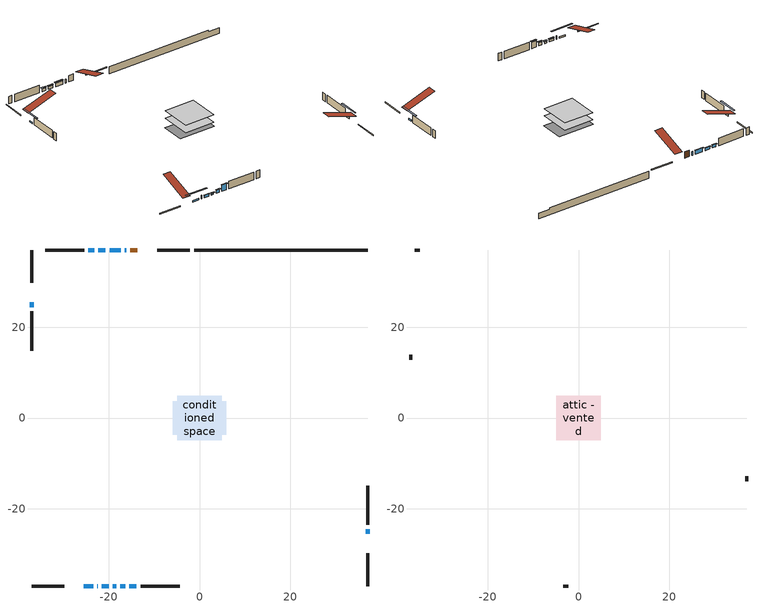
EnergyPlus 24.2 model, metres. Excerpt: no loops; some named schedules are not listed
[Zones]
conditioned space
 floor outside (Floor1 construction): -0.81,-0.81 -0.81,0.81 0.81,0.81 0.81,-0.81 z0.37
 floor adiabatic (AdiabaticFloorConstruction): -4.9,-4.9 -4.9,4.9 4.9,4.9 4.9,-4.9 z0.37
 floor foundation (Slab1 construction): -5.84,-3.71 -5.84,3.71 5.84,3.71 5.84,-3.71 z-1.92
 wall outside (RimJoist1 construction): -2.13,37 -9.29,37 / -37,-37 -29.84,-37 / -37,37 -37,29.84 / 37,-37 37,-29.84 z0.37:0.67
 wall outside (AdiabaticWallConstruction 1): -13.66,37 -15.22,37 z0.37:2.4
 wall outside (AdiabaticWallConstruction): -16.15,37 -16.45,37 / -22.51,-37 -22.44,-37 z0.37:1.59; 37,-25.47 37,-24.45 / -25.47,-37 -23.44,-37 / -37,25.47 -37,24.4 z0.37:0.83; -17.38,37 -19.82,37 z0.37:1.54; -20.74,37 -22.27,37 z0.37:1.18; -23.2,37 -24.47,37 z0.37:1.23; -21.51,-37 -20.04,-37 z0.37:1.13; -19.11,-37 -18.35,-37 z0.37:0.98; -17.42,-37 -16.35,-37 z0.37:1.39; -15.42,-37 -13.9,-37 z0.37:2.4
 wall outside (Wall1 construction): -25.4,37 -34.03,37 / -12.97,-37 -4.34,-37 / -37,23.47 -37,14.84 / 37,-23.52 37,-14.89 z0.37:2.81
 wall foundation (FoundationWall1 construction): -1.2,37,-1.92 -1.2,37,0.37 33.18,37,0.37 33.18,37,-0.12 37,37,-0.12 37,37,-1.92
 window (WindowConstruction 7): -16.15,37 -16.45,37 z0.37:1.59
 window (WindowConstruction 9): 37,-25.47 37,-24.45 z0.37:0.83
 window (WindowConstruction 10): -25.47,-37 -23.44,-37 z0.37:0.83
 window (WindowConstruction 11): -37,25.47 -37,24.4 z0.37:0.83
 window (WindowConstruction 8): -22.51,-37 -22.44,-37 z0.37:1.59
 window (WindowConstruction): -17.38,37 -19.82,37 z0.37:1.54
 window (WindowConstruction 1): -20.75,37 -22.27,37 z0.37:1.18
 window (WindowConstruction 2): -23.2,37 -24.47,37 z0.37:1.23
 window (WindowConstruction 3): -21.51,-37 -20.04,-37 z0.37:1.13
 window (WindowConstruction 4): -19.11,-37 -18.35,-37 z0.37:0.98
 window (WindowConstruction 5): -17.42,-37 -16.35,-37 z0.37:1.38
 window (WindowConstruction 6): -15.42,-37 -13.9,-37 z0.37:2.4
 door (Door): -13.66,37 -15.22,37 z0.37:2.4
 ceiling adiabatic (AdiabaticFloorConstruction): 4.9,-4.9 4.9,4.9 -4.9,4.9 -4.9,-4.9 z0.37
attic - vented
 floor to conditioned space (Floor2 construction Reversed): -4.9,-4.9 -4.9,4.9 4.9,4.9 4.9,-4.9 z2.81
 wall outside (Wall2 construction): -34.96,37 -36.08,37 / -3.41,-37 -2.29,-37 / -37,13.91 -37,12.8 / 37,-13.96 37,-12.85 z0.37:2.81
 roof outside (Roof1 construction): -12.73,37,2.81 -12.73,27.46,5.99 -10.22,27.46,5.99 -10.22,37,2.81; -26.4,-37,2.81 -26.4,-27.46,5.99 -28.91,-27.46,5.99 -28.91,-37,2.81; -37,26.4,2.81 -27.46,26.4,5.99 -27.46,28.91,5.99 -37,28.91,2.81; 37,-26.4,2.81 27.46,-26.4,5.99 27.46,-28.91,5.99 37,-28.91,2.81
shading: 37,-21.81 37,-28.11 37.42,-28.11 37.42,-21.81 z3.47; -20.8,-37 -28.11,-37 -28.11,-37.42 -20.8,-37.42 z3.47; -37,21.76 -37,28.11 -37.42,28.11 -37.42,21.76 z3.47; -20.02,37 -17.18,37 -17.18,37.42 -20.02,37.42 z1.74; -22.47,37 -20.54,37 -20.54,37.42 -22.47,37.42 z1.38; -24.67,37 -23,37 -23,37.42 -24.67,37.42 z1.43; -19.84,-37 -21.71,-37 -21.71,-37.42 -19.84,-37.42 z1.33; -18.15,-37 -19.31,-37 -19.31,-37.42 -18.15,-37.42 z1.18; -16.15,-37 -17.62,-37 -17.62,-37.42 -16.15,-37.42 z1.59; -13.7,-37 -15.62,-37 -15.62,-37.42 -13.7,-37.42 z2.6
[Building]
Building 1: Terrain=Suburbs
[Site:Location]
Edmonton Intl AP_AB: Latitude {deg}=53.31; Longitude {deg}=-113.58; Time Zone {hr}=-7; Elevation {m}=723; Keep Site Location Information=Yes
[Site:GroundTemperature:Shallow]
-1.56185, -3.61833, -3.78302, -2.80711, 1.11059, 5.01004, 8.39065, 10.5322, 10.7141, 8.97234, 5.67794, 1.89811
[Site:WaterMainsTemperature]
Calculation Method=Schedule; Temperature Schedule=mains temperature schedule
[Material] Roughness=Rough; Thermal Absorptance=0.9
Name | Thickness {m} | Conductivity {W/m-K} | Density {kg/m3} | Specific Heat {J/kg-K} | Solar Absorptance | Visible Absorptance
asphalt or fiberglass shingles | 0.00635 | 0.162714 | 1121.4 | 1465.45 | 0.4 | 0.4
ceiling loosefill ins | 0.0846667 | 0.0480833 | 16.02 | 1046.75 | 0.7 | 0.7
ceiling stud and cavity | 0.1397 | 0.10883 | 65.682 | 1177.47 | 0.7 | 0.7
concrete 4.0 in. | 0.1016 | 1.803125 | 2242.8 | 837.4 | 0.7 | 0.7
concrete 8.0 in. | 0.2032 | 1.803125 | 2242.8 | 837.4 | 0.7 | 0.7
door material | 0.04445 | 0.053851 | 512.64 | 1214.23 | 0.7 | 0.7
exterior vertical ins | 0.0492593 | 0.029427 | 32.04 | 1214.23 | 0.7 | 0.7
floor covering | 0.0127 | 0.0433444 | 54.468 | 1339.84 | 0.6 | 0.6
floor rigid ins | 0.051816 | 0.029427 | 32.04 | 1214.23 | 0.7 | 0.7
floor rigid ins 1; wall rigid ins | 0.512978 | 0.029427 | 32.04 | 1214.23 | 0.7 | 0.7
floor stud and cavity | 0.1397 | 0.100149 | 92.3553 | 1139.71 | 0.7 | 0.7
floor stud and cavity 1 | 0.1397 | 1.75129 | 37.0049 | 1207.88 | 0.7 | 0.7
furniture material conditioned space 1 | 0.1524 | 0.115458 | 640.8 | 1214.23 | 0.6 | 0.6
gypsum board | 0.0127 | 0.160291 | 801 | 837.4 | 0.6 | 0.6
gypsum board 1 | 0.0127 | 0.160291 | 801 | 837.4 | 0.7 | 0.7
osb sheathing 0.5 in. | 0.0127 | 0.115458 | 512.64 | 1214.23 | 0.7 | 0.7
osb sheathing 0.75 in. | 0.01905 | 0.115458 | 512.64 | 1214.23 | 0.7 | 0.7
osb sheathing 2.0 in. | 0.0508 | 0.115458 | 512.64 | 1214.23 | 0.7 | 0.7
rim joist stud and cavity | 0.0508 | 0.0314757 | 125.044 | 1163.47 | 0.6 | 0.6
wall stud and cavity | 0.1397 | 0.100302 | 139.0536 | 1170.24 | 0.7 | 0.7
wall stud and cavity 1 | 0.0889 | 6.1454 | 50.32683 | 1063.81 | 0.6 | 0.6
wall stud and cavity 2 | 0.0889 | 0.380278 | 52.3479 | 1209.89 | 0.7 | 0.7
wall stud and cavity 3 | 0.0889 | 0.391764 | 83.0341 | 1211.67 | 0.7 | 0.7
wood siding | 0.0254 | 0.102417 | 544.68 | 1172.36 | 0.4 | 0.4
wood siding 1 | 0.00254 | 0.102417 | 544.68 | 1172.36 | 0.4 | 0.4
wood siding 2; wood siding 3; wood siding 4 | 0.0254 | 0.102417 | 544.68 | 1172.36 | 0.7 | 0.7
[WindowMaterial:SimpleGlazingSystem]
Name | U-Factor {W/m2-K} | Solar Heat Gain Coefficient
WindowMaterial | 1.964588 | 0.45
WindowMaterial 1 | 1.887935 | 0.49
WindowMaterial 10 | 5.30439 | 0.49
WindowMaterial 2 | 1.89816 | 0.48
WindowMaterial 3 | 1.91462 | 0.48
WindowMaterial 4 | 2.120733 | 0.41
WindowMaterial 5 | 1.88964 | 0.49
WindowMaterial 6 | 2.98606 | 0.58
WindowMaterial 7 | 2.705567 | 0.3
WindowMaterial 8 | 2.7209 | 0.26
WindowMaterial 9 | 5.31347 | 0.49
[Construction]
AdiabaticFloorConstruction: floor stud and cavity 1, floor rigid ins 1, osb sheathing 0.75 in., floor covering
AdiabaticWallConstruction: wood siding 3, wall rigid ins, wall stud and cavity 2, gypsum board
AdiabaticWallConstruction 1: wood siding 4, wall rigid ins, wall stud and cavity 2, gypsum board
Door: door material
Floor1 construction: floor stud and cavity, floor rigid ins, osb sheathing 0.75 in., floor covering
Floor2 construction Reversed: gypsum board, ceiling stud and cavity, ceiling loosefill ins
FoundationWall1 construction: concrete 8.0 in., gypsum board 1
furniture construction conditioned space 1: furniture material conditioned space 1
PartitionWallConstruction: gypsum board, wall stud and cavity 3, gypsum board
RimJoist1 construction: wood siding 2, osb sheathing 2.0 in., rim joist stud and cavity
Roof1 construction: asphalt or fiberglass shingles
Slab1 construction: concrete 4.0 in.
Wall1 construction: wood siding, osb sheathing 0.5 in., wall stud and cavity, gypsum board
Wall2 construction: wood siding 1, wall stud and cavity 1
WindowConstruction: WindowMaterial
WindowConstruction 1: WindowMaterial 1
WindowConstruction 10; WindowConstruction 9: WindowMaterial 9
WindowConstruction 11: WindowMaterial 10
WindowConstruction 2: WindowMaterial 2
WindowConstruction 3: WindowMaterial 3
WindowConstruction 4: WindowMaterial 4
WindowConstruction 5: WindowMaterial 5
WindowConstruction 6: WindowMaterial 6
WindowConstruction 7: WindowMaterial 7
WindowConstruction 8: WindowMaterial 8
[Zone] Multiplier=1; Part of Total Floor Area=Yes
Name | Volume {m3}
attic - vented | 49.5974
conditioned space | 452.2
[Space]
Name | Zone | Volume {m3}
attic - vented 1 | attic - vented | 49.5974
conditioned space 1 | conditioned space | 452.2
[ZoneInfiltration:EffectiveLeakageArea]
infil attic - vented 1: Zone or Space=attic - vented 1; Schedule=Always On Discrete; Effective Air Leakage Area {cm2}=3340.17; Stack Coefficient=0.000390803; Wind Coefficient=1.33567e-05
[ZoneMixing]
whole house fan mix: Zone or Space=attic - vented; Schedule=Always On Continuous; Design Flow Rate Calculation Method=Flow/Zone; Design Flow Rate {m3/s}=0; Source Zone or Space=conditioned space
[SurfaceProperty:ExposedFoundationPerimeter]
Slab1: Exposed Perimeter Calculation Method=TotalExposedPerimeter; Total Exposed Perimeter {m}=38.203
[InternalMass] Zone or ZoneList=conditioned space; Space or SpaceList=conditioned space 1
Name | Construction | Surface Area {m2}
furniture mass conditioned space 1 | furniture construction conditioned space 1 | 74.1043
partition wall mass | PartitionWallConstruction | 185.261
[Lights]
interior lighting: Zone or ZoneList or Space or SpaceList=conditioned space 1; Schedule=interior lighting schedule; Design Level Calculation Method=LightingLevel; Lighting Level {W}=343.2; Return Air Fraction=0; Fraction Radiant=0.6; Fraction Visible=0.2; Fraction Replaceable=1
[People]
occupants: Zone or ZoneList or Space or SpaceList=conditioned space 1; Number of People Schedule=occupants schedule; Number of People Calculation Method=People; Number of People=3; Fraction Radiant=0.314171; Sensible Heat Fraction=0.56303; Activity Level Schedule=occupants activity schedule; Carbon Dioxide Generation Rate {m3/s-W}=0; Enable ASHRAE 55 Comfort Warnings=No; Mean Radiant Temperature Calculation Type=EnclosureAveraged
[ElectricEquipment] Zone or ZoneList or Space or SpaceList=conditioned space 1; Design Level Calculation Method=EquipmentLevel
Name | Schedule | Design Level {W} | Fraction Latent | Fraction Radiant | Fraction Lost
clothes dryer | clothes dryer schedule | 140.772 | 0.015 | 0.081 | 0.85
clothes washer | clothes washer schedule | 32.1985 | 0.03 | 0.162 | 0.7
cooking range | cooking range schedule | 215.147 | 0.08 | 0.432 | 0.2
dishwasher | dishwasher schedule | 66.8632 | 0.3 | 0.18 | 0.4
fridge | fridge schedule | 72.9452 | 0 | 0.6 | 0
mech vent bath fan 0 | mech vent bath fan 0 schedule | 50.2 | 0 | 0 | 1
mech vent bath fan 1 | mech vent bath fan 1 schedule | 50.2 | 0 | 0 | 1
mech vent house fan | mech vent house fan schedule | 0 | 0 | 0 | 1
mech vent house fan cfis | mech vent house fan cfis schedule | 0 | 0 | 0 | 0
mech vent range fan 0 | mech vent range fan 0 schedule | 57 | 0 | 0 | 1
misc plug loads | misc plug loads schedule | 494.7 | 0.045 | 0.513 | 0.1
whole house fan | Always On Discrete | 0 | 0 | 0 | 1
[OtherEquipment] Zone or ZoneList or Space or SpaceList=conditioned space 1; Design Level Calculation Method=EquipmentLevel
Name | Fuel Type | Schedule | Design Level {W} | Fraction Latent | Fraction Radiant | Fraction Lost
clothes dryer 1 | Electricity | clothes dryer schedule | 0 | 0.015 | 0.081 | 0.85
cooking range 1 | Electricity | cooking range schedule | 0 | 0.08 | 0.432 | 0.2
general water use latent | None | general water use schedule | 62.594 | 1 | 0 | 0
general water use sensible | None | general water use schedule | -61.6891 | 0 | 0.6 | 0
mech vent house fan latent load | None | Always On Discrete | 0 | 1 | 0 | 0
mech vent house fan sensible load | None | Always On Discrete | 0 | 0 | 0 | 0
water heater energy adjustment1 | NaturalGas | Always On Discrete | 0.01 | 0 | 0 | 1
[ZoneInfiltration:DesignFlowRate] Zone or ZoneList or Space or SpaceList=conditioned space 1; Schedule=Always On Discrete; Design Flow Rate Calculation Method=Flow/Zone; Design Flow Rate {m3/s}=0
infil flow; natural vent flow; whole house fan flow
[AvailabilityManager:Scheduled]
furnace airloop Availability Manager: Schedule=Always On Discrete
[Foundation:Kiva]
Foundation Kiva 1: Initial Indoor Air Temperature {C}=18; Wall Height Above Grade {m}=0.369997; Wall Depth Below Slab {m}=0.2032; Custom Block Material Name 1=exterior vertical ins; Custom Block Depth 1 {m}=2.28999; Custom Block X Position 1 {m}=0.2159; Custom Block Z Position 1 {m}=0
[Foundation:Kiva:Settings]
Soil Conductivity {W/m-K}=0.849921; Soil Density {kg/m3}=1842.3; Soil Specific Heat {J/kg-K}=418.7; Ground Solar Absorptivity=0.9; Ground Thermal Absorptivity=0.9; Ground Surface Roughness {m}=0.03; Far-Field Width {m}=40; Deep-Ground Boundary Condition=ZeroFlux; Deep-Ground Depth {m}=40; Minimum Cell Dimension {m}=0.2; Maximum Cell Growth Coefficient=3; Simulation Timestep=Timestep
[Exterior:Lights]
exterior lighting: Schedule=exterior lighting schedule; Design Level {W}=75.6
[EnergyManagementSystem:GlobalVariable]
furnace_airloop_Fan_RTF
infil_program_Qfan
infil_program_Qinf
natural_vent_program_Qnv
natural_vent_program_Qwhf
[EnergyManagementSystem:Sensor]
Name | Output:Variable or Output:Meter Index Key | Output:Variable or Output:Meter
airflow_gain | infil flow | Infiltration Sensible Heat Gain Energy
airflow_gain_1 | natural vent flow | Infiltration Sensible Heat Gain Energy
airflow_gain_2 | whole house fan flow | Infiltration Sensible Heat Gain Energy
airflow_loss | infil flow | Infiltration Sensible Heat Loss Energy
airflow_loss_1 | natural vent flow | Infiltration Sensible Heat Loss Energy
airflow_loss_2 | whole house fan flow | Infiltration Sensible Heat Loss Energy
clg_load_cond |  | Cooling:EnergyTransfer:Zone:CONDITIONED SPACE
clg_sp_s; clg_sp_s_1 | cooling setpoint | Schedule Value
clothes_dryer_exhaust_0_sch_s | clothes dryer exhaust 0 schedule | Schedule Value
cool_season | cooling season schedule | Schedule Value
htg_load_cond |  | Heating:EnergyTransfer:Zone:CONDITIONED SPACE
htg_sp_s; htg_sp_s_1 | heating setpoint | Schedule Value
ig_ee_conv | clothes dryer | Electric Equipment Convective Heating Energy
ig_ee_conv_2 | cooking range | Electric Equipment Convective Heating Energy
ig_ee_conv_4 | fridge | Electric Equipment Convective Heating Energy
ig_ee_conv_5 | misc plug loads | Electric Equipment Convective Heating Energy
ig_ee_conv_6 | whole house fan | Electric Equipment Convective Heating Energy
ig_ee_rad | clothes dryer | Electric Equipment Radiant Heating Energy
ig_ee_rad_2 | cooking range | Electric Equipment Radiant Heating Energy
ig_ee_rad_4 | fridge | Electric Equipment Radiant Heating Energy
ig_ee_rad_5 | misc plug loads | Electric Equipment Radiant Heating Energy
ig_ee_rad_6 | whole house fan | Electric Equipment Radiant Heating Energy
ig_lgt_conv | interior lighting | Lights Convective Heating Energy
ig_lgt_rad | interior lighting | Lights Radiant Heating Energy
ig_lgt_vis | interior lighting | Lights Visible Radiation Heating Energy
ig_oe_conv | clothes dryer 1 | Other Equipment Convective Heating Energy
ig_oe_conv_1 | cooking range 1 | Other Equipment Convective Heating Energy
ig_oe_conv_2 | general water use latent | Other Equipment Convective Heating Energy
ig_oe_conv_3 | general water use sensible | Other Equipment Convective Heating Energy
ig_oe_conv_4 | water heater energy adjustment1 | Other Equipment Convective Heating Energy
ig_oe_rad | clothes dryer 1 | Other Equipment Radiant Heating Energy
ig_oe_rad_1 | cooking range 1 | Other Equipment Radiant Heating Energy
ig_oe_rad_2 | general water use latent | Other Equipment Radiant Heating Energy
ig_oe_rad_3 | general water use sensible | Other Equipment Radiant Heating Energy
ig_oe_rad_4 | water heater energy adjustment1 | Other Equipment Radiant Heating Energy
ig_ppl_conv | occupants | People Convective Heating Energy
ig_ppl_rad | occupants | People Radiant Heating Energy
im_conv | furniture mass conditioned space 1 | Surface Inside Face Convection Heat Gain Energy
im_conv_1 | partition wall mass | Surface Inside Face Convection Heat Gain Energy
im_ig | furniture mass conditioned space 1 | Surface Inside Face Internal Gains Radiation Heat Gain Energy
im_ig_1 | partition wall mass | Surface Inside Face Internal Gains Radiation Heat Gain Energy
im_lgt | furniture mass conditioned space 1 | Surface Inside Face Lights Radiation Heat Gain Energy
im_lgt_1 | partition wall mass | Surface Inside Face Lights Radiation Heat Gain Energy
im_sol | furniture mass conditioned space 1 | Surface Inside Face Solar Radiation Heat Gain Energy
im_sol_1 | partition wall mass | Surface Inside Face Solar Radiation Heat Gain Energy
im_surf | furniture mass conditioned space 1 | Surface Inside Face Net Surface Thermal Radiation Heat Gain Energy
im_surf_1 | partition wall mass | Surface Inside Face Net Surface Thermal Radiation Heat Gain Energy
mech_vent_bath_fan_0_sch_s | mech vent bath fan 0 schedule | Schedule Value
mech_vent_bath_fan_1_sch_s | mech vent bath fan 1 schedule | Schedule Value
mech_vent_range_fan_0_sch_s | mech vent range fan 0 schedule | Schedule Value
mv_conv | mech vent bath fan 0 | Electric Equipment Convective Heating Energy
mv_conv_1 | mech vent bath fan 1 | Electric Equipment Convective Heating Energy
mv_conv_2 | mech vent house fan | Electric Equipment Convective Heating Energy
mv_conv_3 | mech vent house fan cfis | Electric Equipment Convective Heating Energy
mv_conv_4 | mech vent range fan 0 | Electric Equipment Convective Heating Energy
mv_conv_5 | mech vent house fan latent load | Other Equipment Convective Heating Energy
mv_conv_6 | mech vent house fan sensible load | Other Equipment Convective Heating Energy
mv_rad | mech vent bath fan 0 | Electric Equipment Radiant Heating Energy
mv_rad_1 | mech vent bath fan 1 | Electric Equipment Radiant Heating Energy
mv_rad_2 | mech vent house fan | Electric Equipment Radiant Heating Energy
mv_rad_3 | mech vent house fan cfis | Electric Equipment Radiant Heating Energy
mv_rad_4 | mech vent range fan 0 | Electric Equipment Radiant Heating Energy
mv_rad_5 | mech vent house fan latent load | Other Equipment Radiant Heating Energy
mv_rad_6 | mech vent house fan sensible load | Other Equipment Radiant Heating Energy
natural_vent_s | natural vent schedule | Schedule Value
out_pb_s |  | Site Outdoor Air Barometric Pressure
out_wt_s |  | Site Outdoor Air Humidity Ratio
site_vw_s |  | Site Wind Speed
ss_back_out | Window1 | Surface Window Shortwave from Zone Back Out Window Heat Transfer Rate
ss_back_out_1 | Window10 | Surface Window Shortwave from Zone Back Out Window Heat Transfer Rate
ss_back_out_10 | Window8 | Surface Window Shortwave from Zone Back Out Window Heat Transfer Rate
ss_back_out_11 | Window9 | Surface Window Shortwave from Zone Back Out Window Heat Transfer Rate
ss_back_out_2 | Window11 | Surface Window Shortwave from Zone Back Out Window Heat Transfer Rate
ss_back_out_3 | Window13 | Surface Window Shortwave from Zone Back Out Window Heat Transfer Rate
ss_back_out_4 | Window2 | Surface Window Shortwave from Zone Back Out Window Heat Transfer Rate
ss_back_out_5 | Window3 | Surface Window Shortwave from Zone Back Out Window Heat Transfer Rate
ss_back_out_6 | Window4 | Surface Window Shortwave from Zone Back Out Window Heat Transfer Rate
ss_back_out_7 | Window5 | Surface Window Shortwave from Zone Back Out Window Heat Transfer Rate
ss_back_out_8 | Window6 | Surface Window Shortwave from Zone Back Out Window Heat Transfer Rate
ss_back_out_9 | Window7 | Surface Window Shortwave from Zone Back Out Window Heat Transfer Rate
ss_conv | Door1 | Surface Inside Face Convection Heat Gain Energy
ss_conv_1 | Window1 | Surface Inside Face Convection Heat Gain Energy
ss_conv_10 | Window7 | Surface Inside Face Convection Heat Gain Energy
ss_conv_11 | Window8 | Surface Inside Face Convection Heat Gain Energy
ss_conv_12 | Window9 | Surface Inside Face Convection Heat Gain Energy
ss_conv_2 | Window10 | Surface Inside Face Convection Heat Gain Energy
ss_conv_3 | Window11 | Surface Inside Face Convection Heat Gain Energy
ss_conv_4 | Window13 | Surface Inside Face Convection Heat Gain Energy
ss_conv_5 | Window2 | Surface Inside Face Convection Heat Gain Energy
ss_conv_6 | Window3 | Surface Inside Face Convection Heat Gain Energy
ss_conv_7 | Window4 | Surface Inside Face Convection Heat Gain Energy
ss_conv_8 | Window5 | Surface Inside Face Convection Heat Gain Energy
ss_conv_9 | Window6 | Surface Inside Face Convection Heat Gain Energy
ss_ig | Door1 | Surface Inside Face Internal Gains Radiation Heat Gain Energy
ss_ig_1 | Window1 | Surface Inside Face Internal Gains Radiation Heat Gain Energy
ss_ig_10 | Window7 | Surface Inside Face Internal Gains Radiation Heat Gain Energy
ss_ig_11 | Window8 | Surface Inside Face Internal Gains Radiation Heat Gain Energy
ss_ig_12 | Window9 | Surface Inside Face Internal Gains Radiation Heat Gain Energy
ss_ig_2 | Window10 | Surface Inside Face Internal Gains Radiation Heat Gain Energy
ss_ig_3 | Window11 | Surface Inside Face Internal Gains Radiation Heat Gain Energy
ss_ig_4 | Window13 | Surface Inside Face Internal Gains Radiation Heat Gain Energy
ss_ig_5 | Window2 | Surface Inside Face Internal Gains Radiation Heat Gain Energy
ss_ig_6 | Window3 | Surface Inside Face Internal Gains Radiation Heat Gain Energy
ss_ig_7 | Window4 | Surface Inside Face Internal Gains Radiation Heat Gain Energy
ss_ig_8 | Window5 | Surface Inside Face Internal Gains Radiation Heat Gain Energy
ss_ig_9 | Window6 | Surface Inside Face Internal Gains Radiation Heat Gain Energy
ss_lgt | Door1 | Surface Inside Face Lights Radiation Heat Gain Energy
ss_sol | Door1 | Surface Inside Face Solar Radiation Heat Gain Energy
ss_surf | Door1 | Surface Inside Face Net Surface Thermal Radiation Heat Gain Energy
ss_surf_1 | Window1 | Surface Inside Face Net Surface Thermal Radiation Heat Gain Energy
ss_surf_10 | Window7 | Surface Inside Face Net Surface Thermal Radiation Heat Gain Energy
ss_surf_11 | Window8 | Surface Inside Face Net Surface Thermal Radiation Heat Gain Energy
ss_surf_12 | Window9 | Surface Inside Face Net Surface Thermal Radiation Heat Gain Energy
ss_surf_2 | Window10 | Surface Inside Face Net Surface Thermal Radiation Heat Gain Energy
ss_surf_3 | Window11 | Surface Inside Face Net Surface Thermal Radiation Heat Gain Energy
ss_surf_4 | Window13 | Surface Inside Face Net Surface Thermal Radiation Heat Gain Energy
ss_surf_5 | Window2 | Surface Inside Face Net Surface Thermal Radiation Heat Gain Energy
ss_surf_6 | Window3 | Surface Inside Face Net Surface Thermal Radiation Heat Gain Energy
ss_surf_7 | Window4 | Surface Inside Face Net Surface Thermal Radiation Heat Gain Energy
ss_surf_8 | Window5 | Surface Inside Face Net Surface Thermal Radiation Heat Gain Energy
ss_surf_9 | Window6 | Surface Inside Face Net Surface Thermal Radiation Heat Gain Energy
ss_trans_in | Window1 | Surface Window Transmitted Solar Radiation Rate
ss_trans_in_1 | Window10 | Surface Window Transmitted Solar Radiation Rate
ss_trans_in_10 | Window8 | Surface Window Transmitted Solar Radiation Rate
ss_trans_in_11 | Window9 | Surface Window Transmitted Solar Radiation Rate
ss_trans_in_2 | Window11 | Surface Window Transmitted Solar Radiation Rate
ss_trans_in_3 | Window13 | Surface Window Transmitted Solar Radiation Rate
ss_trans_in_4 | Window2 | Surface Window Transmitted Solar Radiation Rate
ss_trans_in_5 | Window3 | Surface Window Transmitted Solar Radiation Rate
ss_trans_in_6 | Window4 | Surface Window Transmitted Solar Radiation Rate
ss_trans_in_7 | Window5 | Surface Window Transmitted Solar Radiation Rate
ss_trans_in_8 | Window6 | Surface Window Transmitted Solar Radiation Rate
ss_trans_in_9 | Window7 | Surface Window Transmitted Solar Radiation Rate
ss_trans_out | Window1 | Surface Inside Face Initial Transmitted Diffuse Transmitted Out Window Solar Radiation Rate
ss_trans_out_1 | Window10 | Surface Inside Face Initial Transmitted Diffuse Transmitted Out Window Solar Radiation Rate
ss_trans_out_10 | Window8 | Surface Inside Face Initial Transmitted Diffuse Transmitted Out Window Solar Radiation Rate
ss_trans_out_11 | Window9 | Surface Inside Face Initial Transmitted Diffuse Transmitted Out Window Solar Radiation Rate
ss_trans_out_2 | Window11 | Surface Inside Face Initial Transmitted Diffuse Transmitted Out Window Solar Radiation Rate
ss_trans_out_3 | Window13 | Surface Inside Face Initial Transmitted Diffuse Transmitted Out Window Solar Radiation Rate
ss_trans_out_4 | Window2 | Surface Inside Face Initial Transmitted Diffuse Transmitted Out Window Solar Radiation Rate
ss_trans_out_5 | Window3 | Surface Inside Face Initial Transmitted Diffuse Transmitted Out Window Solar Radiation Rate
ss_trans_out_6 | Window4 | Surface Inside Face Initial Transmitted Diffuse Transmitted Out Window Solar Radiation Rate
ss_trans_out_7 | Window5 | Surface Inside Face Initial Transmitted Diffuse Transmitted Out Window Solar Radiation Rate
ss_trans_out_8 | Window6 | Surface Inside Face Initial Transmitted Diffuse Transmitted Out Window Solar Radiation Rate
ss_trans_out_9 | Window7 | Surface Inside Face Initial Transmitted Diffuse Transmitted Out Window Solar Radiation Rate
s_conv | Floor1 | Surface Inside Face Convection Heat Gain Energy
s_conv_1 | Floor2 | Surface Inside Face Convection Heat Gain Energy
s_conv_10 | Wall1:0 | Surface Inside Face Convection Heat Gain Energy
s_conv_11 | Wall1:180 | Surface Inside Face Convection Heat Gain Energy
s_conv_12 | Wall1:270 | Surface Inside Face Convection Heat Gain Energy
s_conv_13 | Wall1:90 | Surface Inside Face Convection Heat Gain Energy
s_conv_2 | FoundationWall1 | Surface Inside Face Convection Heat Gain Energy
s_conv_3 | inferred conditioned ceiling | Surface Inside Face Convection Heat Gain Energy
s_conv_4 | inferred conditioned floor | Surface Inside Face Convection Heat Gain Energy
s_conv_5 | RimJoist1:0 | Surface Inside Face Convection Heat Gain Energy
s_conv_6 | RimJoist1:180 | Surface Inside Face Convection Heat Gain Energy
